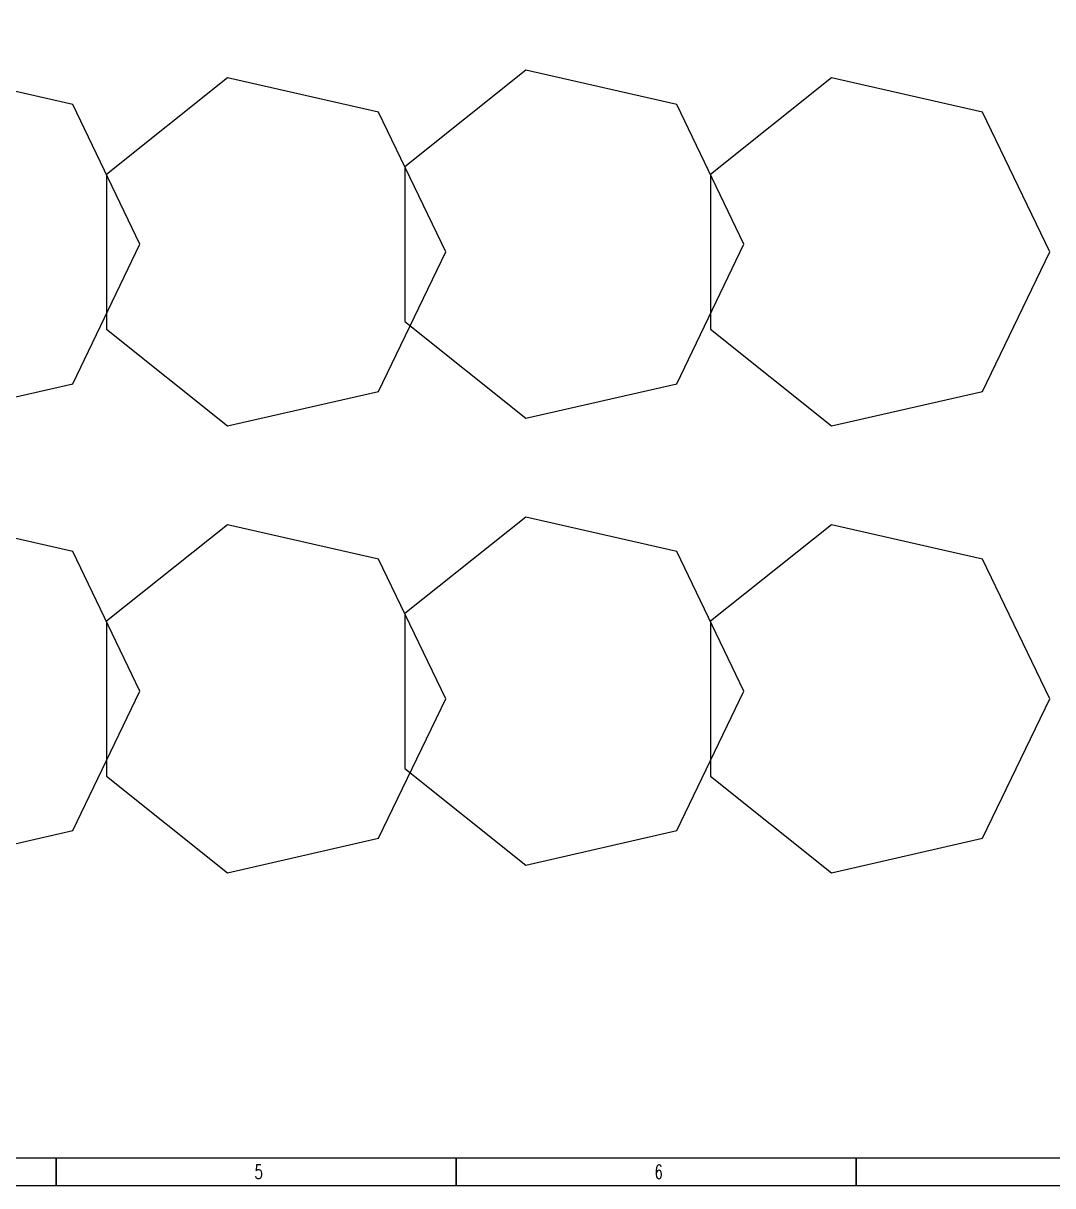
# Model space of a CAD drawing. Extents: x 52535 to 323108, y -93495 to -30420.
# Drawn here: x 96790 to 124635, y -93495 to -62054 of the extents above; entities that cross this region are included whole.
import ezdxf

# ---------------------------------------------------------------- set-up
doc = ezdxf.new("R2010")
doc.units = 0
doc.layers.get('0').update_dxf_attribs({"linetype": 'CONTINUOUS'})
doc.layers.add('TK', color=4, linetype='CONTINUOUS')
doc.styles.add('HZbine', font='txt_____.ttf', dxfattribs={"width": 0.7, "bigfont": 'HZTXT'})

msp = doc.modelspace()

# ---------------------------------------------------------------- linework, layer by layer
for points in [[(52535, -30420), (141710, -30420), (141710, -93495), (52535, -93495)], [(99948, -68029), (98131, -64255), (94047, -63323), (90772, -65935), (90772, -70124), (94047, -72736), (98131, -71803)], [(116284, -68029), (114467, -64255), (110383, -63323), (107108, -65935), (107108, -70124), (110383, -72736), (114467, -71803)], [(108216, -68237), (106399, -64463), (102315, -63530), (99040, -66142), (99040, -70331), (102315, -72943), (106399, -72011)], [(124552, -68237), (122735, -64463), (118651, -63530), (115376, -66142), (115376, -70331), (118651, -72943), (122735, -72011)], [(99948, -80115), (98131, -76341), (94047, -75409), (90772, -78021), (90772, -82210), (94047, -84821), (98131, -83889)], [(116284, -80115), (114467, -76341), (110383, -75409), (107108, -78021), (107108, -82210), (110383, -84821), (114467, -83889)], [(108216, -80323), (106399, -76548), (102315, -75616), (99040, -78228), (99040, -82417), (102315, -85029), (106399, -84097)], [(124552, -80323), (122735, -76548), (118651, -75616), (115376, -78228), (115376, -82417), (118651, -85029), (122735, -84097)]]:
    msp.add_lwpolyline(points, close=True)
at = {"layer": 'TK', "color": 4, "const_width": 37.5}
msp.add_lwpolyline([(54410, -31170), (140954, -31170), (140954, -92745), (54410, -92745)], close=True, dxfattribs=at)
at = {"layer": 'TK', "color": 4, "flags": 128}
for points in [[(97682, -92745), (97682, -93495)], [(97682, -93495), (97682, -92745)], [(108500, -92745), (108500, -93495)], [(108500, -93495), (108500, -92745)], [(119318, -92745), (119318, -93495)], [(119318, -93495), (119318, -92745)], [(141710, -93495), (52535, -93495)]]:
    msp.add_lwpolyline(points, dxfattribs=at)

# ---------------------------------------------------------------- texts
at = {"layer": 'TK', "color": 4, "style": 'HZbine', "width": 0.7}
for s, p in [('5', (103047, -93307)), ('6', (113865, -93307))]:
    msp.add_text(s, height=375, dxfattribs=at).set_placement(p)

doc.saveas('drawing.dxf')
